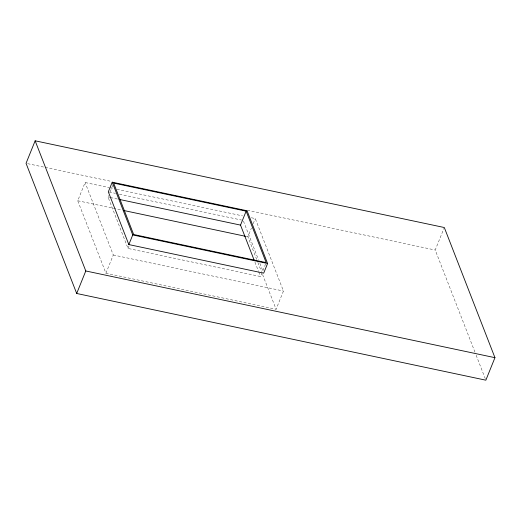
<?xml version="1.0" encoding="UTF-8"?>
<svg xmlns="http://www.w3.org/2000/svg" width="521" height="521" viewBox="0 0 521 521"><rect width="100%" height="100%" fill="white"/><g stroke="black" fill="none" stroke-linecap="round" stroke-linejoin="round"><path stroke-width="0.39" stroke-dasharray="2.6 1.95" d="M251.285 217.732L255.257 218.579L283.457 291.05L276.091 309.272L105.932 273.212L77.733 200.741L85.099 182.519L108.948 187.573M265.567 264.062L260.526 276.534L128.036 248.458L108.023 197.029L108.615 195.564M110.1 191.897L112.764 185.294M105.932 273.212L113.291 254.99L85.099 182.519M128.036 248.458L129.814 244.056M256.71 259.451L247.898 236.801L251.428 228.055M253.199 223.678L255.257 218.579M474.963 352.189L435.211 250.034L444.009 228.27M27.639 163.666L44.357 167.208M45.158 167.378L111.227 181.38M247.351 210.224L435.211 250.034M109.749 187.742L112.927 188.413M116.899 189.26L242.539 215.883M109.117 192.002L115.46 193.35M119.426 194.19L241.588 220.07M108.023 197.029L109.612 197.368M110.406 197.537L117.544 199.048M77.733 200.741L121.465 210.009M246.303 236.462L247.898 236.801M113.291 254.99L283.457 291.05M476.135 355.211L485.266 378.669M243.463 221.165L258.416 259.588M259.881 263.359L263.105 271.649M257.882 262.467L261.405 271.526M262.584 274.547L276.091 309.272M254.938 262.167L258.468 271.239M258.761 271.995L260.526 276.534"/><path stroke-width="0.78" d="M35.148 140.813L26.05 163.327L76.691 293.479L485.852 380.187L494.95 357.673L444.309 227.521L35.148 140.813L85.789 270.966L76.691 293.479M112.223 182.187L108.322 191.832L128.843 244.577L263.691 273.154L267.592 263.502L247.071 210.764L112.223 182.187L132.744 234.932L128.843 244.577M254.053 259.894L240.52 225.105L246.146 211.168L113.656 183.092L133.663 234.522L266.159 262.597L246.146 211.168M119.928 199.55L240.52 225.105M123.848 210.517L245.508 236.3M132.744 234.932L267.592 263.502M85.789 270.966L494.95 357.673"/></g></svg>
